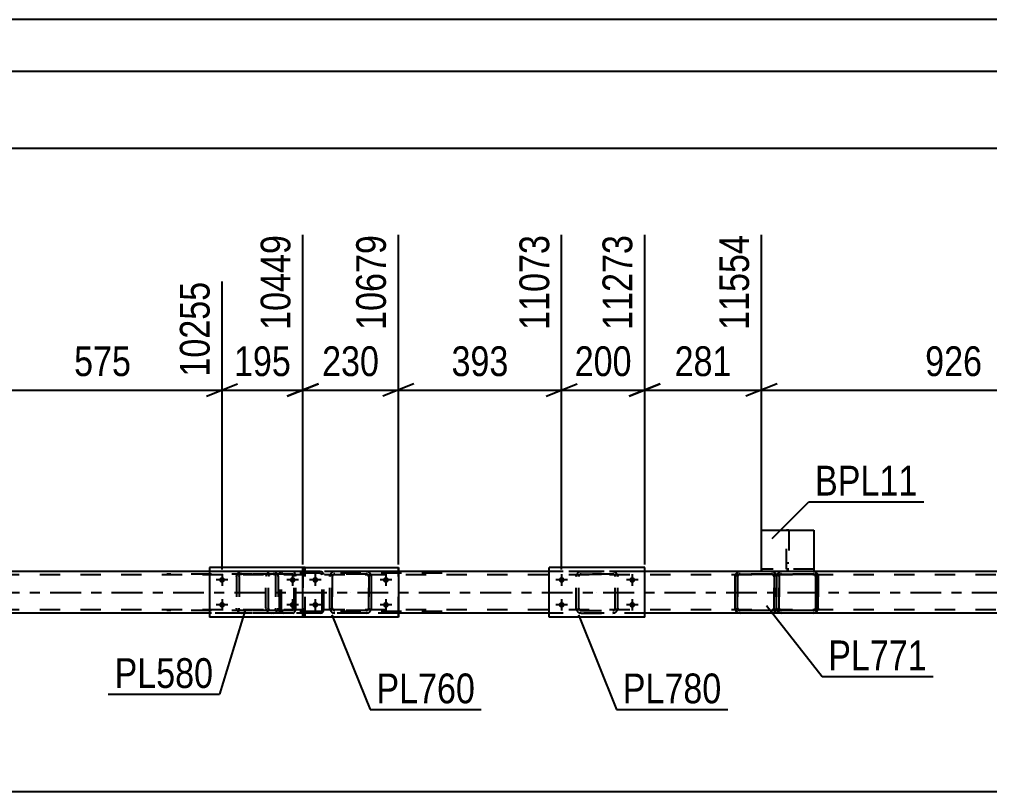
# Model space of a CAD drawing. Header units: millimetres. Extents: x -85 to 756, y -444 to 150.
# Drawn here: x 390.7 to 484.1, y 75.5 to 149.8 of the extents above; entities that cross this region are included whole.
import ezdxf

# ---------------------------------------------------------------- set-up
doc = ezdxf.new("R2010")
doc.units = ezdxf.units.MM
doc.linetypes.add('DXK_LINE_DOT2', pattern=[3.9198, 1.9599, -1.9599])
doc.linetypes.add('DXK_LINE_DOT3', pattern=[5.9187, 2.979, -0.9799, 0.9799, -0.9799])
doc.styles.add('Arial Narrow', font='ARIALN.TTF', dxfattribs={"height": 0.2})

# ---------------------------------------------------------------- blocks, each defined once
blk = doc.blocks.new('Unknown-814409655-1133')
at = {"color": 5, "linetype": 'Continuous'}
for p, q in [((756.248, 149.79), (-84.752, 149.79)), ((751.248, 144.79), (-79.752, 144.79))]:
    blk.add_line(p, q, dxfattribs=at)
blk = doc.blocks.new('Bolt-814409655-2568 - 2513')
at = {"linetype": 'Continuous'}
for points in [[(410.19, 95.549, -1), (410.19, 96.109, -1)], [(416.99, 95.549, -1), (416.99, 96.109, -1)], [(410.19, 93.149, -1), (410.19, 93.709, -1)], [(416.99, 93.149, -1), (416.99, 93.709, -1)]]:
    blk.add_hatch(color=1, dxfattribs=at).paths.add_polyline_path(points)
at = {"color": 1, "linetype": 'Continuous'}
for p, q in [((410.19, 96.389), (410.19, 95.269)), ((416.99, 96.389), (416.99, 95.269)), ((410.75, 95.829), (409.63, 95.829)), ((417.55, 95.829), (416.43, 95.829)), ((410.19, 93.989), (410.19, 92.869)), ((416.99, 93.989), (416.99, 92.869)), ((410.75, 93.429), (409.63, 93.429)), ((417.55, 93.429), (416.43, 93.429))]:
    blk.add_line(p, q, dxfattribs=at)
blk = doc.blocks.new('Bolt-814409655-2566 - 2513')
at = {"linetype": 'Continuous'}
for points in [[(418.891, 95.829), (418.897, 95.887), (418.915, 95.943), (418.944, 95.994), (418.983, 96.037), (419.031, 96.071), (419.084, 96.095), (419.141, 96.107), (419.2, 96.107), (419.257, 96.095), (419.311, 96.071), (419.358, 96.037), (419.397, 95.994), (419.426, 95.943), (419.445, 95.887), (419.451, 95.829), (419.445, 95.771), (419.426, 95.715), (419.397, 95.664), (419.358, 95.621), (419.311, 95.586), (419.257, 95.563), (419.2, 95.551), (419.141, 95.551), (419.084, 95.563), (419.031, 95.586), (418.983, 95.621), (418.944, 95.664), (418.915, 95.715), (418.897, 95.771)], [(425.691, 95.829), (425.697, 95.887), (425.715, 95.943), (425.744, 95.994), (425.783, 96.037), (425.831, 96.071), (425.884, 96.095), (425.941, 96.107), (426, 96.107), (426.057, 96.095), (426.111, 96.071), (426.158, 96.037), (426.197, 95.994), (426.226, 95.943), (426.245, 95.887), (426.251, 95.829), (426.245, 95.771), (426.226, 95.715), (426.197, 95.664), (426.158, 95.621), (426.111, 95.586), (426.057, 95.563), (426, 95.551), (425.941, 95.551), (425.884, 95.563), (425.831, 95.586), (425.783, 95.621), (425.744, 95.664), (425.715, 95.715), (425.697, 95.771)], [(418.891, 93.429), (418.897, 93.487), (418.915, 93.543), (418.944, 93.594), (418.983, 93.637), (419.031, 93.671), (419.084, 93.695), (419.141, 93.707), (419.2, 93.707), (419.257, 93.695), (419.311, 93.671), (419.358, 93.637), (419.397, 93.594), (419.426, 93.543), (419.445, 93.487), (419.451, 93.429), (419.445, 93.371), (419.426, 93.315), (419.397, 93.264), (419.358, 93.221), (419.311, 93.186), (419.257, 93.163), (419.2, 93.151), (419.141, 93.151), (419.084, 93.163), (419.031, 93.186), (418.983, 93.221), (418.944, 93.264), (418.915, 93.315), (418.897, 93.371)], [(425.691, 93.429), (425.697, 93.487), (425.715, 93.543), (425.744, 93.594), (425.783, 93.637), (425.831, 93.671), (425.884, 93.695), (425.941, 93.707), (426, 93.707), (426.057, 93.695), (426.111, 93.671), (426.158, 93.637), (426.197, 93.594), (426.226, 93.543), (426.245, 93.487), (426.251, 93.429), (426.245, 93.371), (426.226, 93.315), (426.197, 93.264), (426.158, 93.221), (426.111, 93.186), (426.057, 93.163), (426, 93.151), (425.941, 93.151), (425.884, 93.163), (425.831, 93.186), (425.783, 93.221), (425.744, 93.264), (425.715, 93.315), (425.697, 93.371)]]:
    blk.add_hatch(color=1, dxfattribs=at).paths.add_polyline_path(points)
at = {"color": 1, "linetype": 'Continuous'}
for p, q in [((419.171, 96.389), (419.171, 95.269)), ((425.971, 96.389), (425.971, 95.269)), ((419.731, 95.829), (418.611, 95.829)), ((426.531, 95.829), (425.411, 95.829)), ((419.171, 93.989), (419.171, 92.869)), ((425.971, 93.989), (425.971, 92.869)), ((419.731, 93.429), (418.611, 93.429)), ((426.531, 93.429), (425.411, 93.429))]:
    blk.add_line(p, q, dxfattribs=at)
blk = doc.blocks.new('Part-814409655-2579 - 2513')
at = {"color": 2, "linetype": 'Continuous'}
for p, q in [((459.851, 92.869), (459.851, 96.389)), ((459.851, 96.389), (459.851, 96.389)), ((459.851, 96.389), (467.372, 96.389)), ((467.372, 96.389), (467.372, 92.869)), ((459.851, 92.869), (459.851, 92.869)), ((467.372, 92.869), (459.851, 92.869))]:
    blk.add_line(p, q, dxfattribs=at)
at = {"color": 7, "linetype": 'DXK_LINE_DOT2'}
for p, q in [((459.851, 96.389), (459.851, 92.869)), ((459.851, 96.389), (459.851, 96.389)), ((467.372, 92.869), (467.372, 96.389)), ((459.851, 92.869), (459.851, 92.869))]:
    blk.add_line(p, q, dxfattribs=at)
blk = doc.blocks.new('Part-814409655-2580 - 2513')
at = {"color": 2, "linetype": 'Continuous'}
for p, q in [((459.606, 96.149), (459.642, 96.333)), ((459.647, 96.333), (459.611, 96.149)), ((459.902, 96.592), (460.086, 96.629)), ((459.902, 96.592), (459.907, 96.592)), ((460.091, 96.629), (459.907, 96.592)), ((463.131, 96.629), (460.086, 96.629)), ((463.314, 96.592), (463.131, 96.629)), ((459.606, 96.149), (459.611, 96.149)), ((459.606, 93.109), (459.606, 96.149)), ((459.611, 93.109), (459.611, 96.149)), ((459.611, 93.109), (459.606, 93.109)), ((459.642, 92.925), (459.606, 93.109)), ((459.611, 93.109), (459.647, 92.925)), ((459.902, 92.666), (459.907, 92.666)), ((460.086, 92.629), (459.902, 92.666)), ((459.907, 92.666), (460.091, 92.629)), ((463.131, 92.629), (460.086, 92.629)), ((463.131, 92.629), (463.314, 92.666))]:
    blk.add_line(p, q, dxfattribs=at)
at = {"color": 7, "linetype": 'DXK_LINE_DOT2'}
for p, q in [((459.916, 96.319), (459.864, 96.241)), ((459.869, 96.241), (459.921, 96.319)), ((459.994, 96.371), (459.916, 96.319)), ((459.921, 96.319), (459.999, 96.371)), ((460.086, 96.389), (459.994, 96.371)), ((459.999, 96.371), (460.091, 96.389)), ((463.131, 96.389), (460.086, 96.389)), ((463.126, 96.629), (463.309, 96.592)), ((463.218, 96.371), (463.126, 96.389)), ((463.131, 96.389), (463.222, 96.371)), ((463.218, 96.371), (463.222, 96.371)), ((463.295, 96.319), (463.218, 96.371)), ((463.222, 96.371), (463.3, 96.319)), ((463.347, 96.241), (463.295, 96.319)), ((463.3, 96.319), (463.352, 96.241)), ((463.569, 96.333), (463.606, 96.149)), ((463.611, 96.149), (463.574, 96.333)), ((459.864, 96.241), (459.846, 96.149)), ((459.851, 96.149), (459.846, 96.149)), ((459.846, 96.149), (459.846, 93.109)), ((459.851, 96.149), (459.869, 96.241)), ((459.851, 93.109), (459.851, 96.149)), ((463.366, 96.149), (463.347, 96.241)), ((463.352, 96.241), (463.371, 96.149)), ((463.371, 96.149), (463.366, 96.149)), ((463.366, 96.149), (463.366, 93.109)), ((463.371, 93.109), (463.371, 96.149)), ((463.611, 96.149), (463.606, 96.149)), ((463.606, 96.149), (463.606, 93.109)), ((463.611, 93.109), (463.611, 96.149)), ((459.846, 93.109), (459.851, 93.109)), ((459.846, 93.109), (459.864, 93.017)), ((459.869, 93.017), (459.851, 93.109)), ((459.864, 93.017), (459.916, 92.939)), ((459.921, 92.939), (459.869, 93.017)), ((459.916, 92.939), (459.994, 92.887)), ((459.999, 92.887), (459.921, 92.939)), ((459.994, 92.887), (460.086, 92.869)), ((460.091, 92.869), (459.999, 92.887)), ((463.131, 92.869), (460.086, 92.869)), ((463.126, 92.869), (463.218, 92.887)), ((463.309, 92.666), (463.126, 92.629)), ((463.222, 92.887), (463.131, 92.869)), ((463.218, 92.887), (463.295, 92.939)), ((463.218, 92.887), (463.222, 92.887)), ((463.3, 92.939), (463.222, 92.887)), ((463.295, 92.939), (463.347, 93.017)), ((463.352, 93.017), (463.3, 92.939)), ((463.347, 93.017), (463.366, 93.109)), ((463.371, 93.109), (463.352, 93.017)), ((463.366, 93.109), (463.371, 93.109)), ((463.606, 93.109), (463.569, 92.925)), ((463.574, 92.925), (463.611, 93.109)), ((463.606, 93.109), (463.611, 93.109))]:
    blk.add_line(p, q, dxfattribs=at)
at = {"color": 7, "linetype": 'DXK_LINE_DOT3'}
blk.add_line((461.614, 94.629), (461.603, 94.629), dxfattribs=at)
at = {"color": 2, "linetype": 'Continuous'}
for centre, start, end in [((460.086, 96.149), 112.5, 157.5), ((460.091, 96.149), 112.5, 157.5), ((463.131, 96.149), 30.59888, 67.5), ((460.086, 93.109), 202.5, 247.5), ((460.091, 93.109), 202.5, 247.5), ((463.131, 93.109), 292.5, 329.40109)]:
    blk.add_arc(centre, 0.48, start, end, dxfattribs=at)
at = {"color": 7, "linetype": 'DXK_LINE_DOT2'}
for centre, start, end in [((463.126, 96.149), 22.5, 67.5), ((463.131, 96.149), 22.49998, 30.59886), ((463.126, 93.109), 292.5, 337.5), ((463.131, 93.109), 329.40111, 337.50002)]:
    blk.add_arc(centre, 0.48, start, end, dxfattribs=at)
blk = doc.blocks.new('Part-814409655-2585 - 2513')
at = {"color": 2, "linetype": 'Continuous'}
for p, q in [((408.99, 97.029), (408.99, 92.229)), ((417.971, 97.029), (408.99, 97.029)), ((417.971, 92.229), (408.99, 92.229))]:
    blk.add_line(p, q, dxfattribs=at)
at = {"color": 7, "linetype": 'DXK_LINE_DOT2'}
for p, q in [((418.19, 97.029), (417.971, 97.029)), ((418.19, 92.229), (418.19, 97.029)), ((418.19, 92.229), (417.971, 92.229))]:
    blk.add_line(p, q, dxfattribs=at)
blk = doc.blocks.new('Part-814409655-2586 - 2513')
at = {"color": 7, "linetype": 'DXK_LINE_DOT2'}
for p, q in [((411.59, 96.149), (411.626, 96.333)), ((411.626, 96.333), (411.59, 96.149)), ((411.848, 96.241), (411.9, 96.319)), ((411.886, 96.592), (412.07, 96.629)), ((412.07, 96.629), (411.886, 96.592)), ((411.9, 96.319), (411.978, 96.371)), ((411.978, 96.371), (412.07, 96.389)), ((415.11, 96.629), (412.07, 96.629)), ((415.11, 96.389), (412.07, 96.389)), ((415.11, 96.629), (415.293, 96.592)), ((415.293, 96.592), (415.11, 96.629)), ((415.11, 96.389), (415.202, 96.371)), ((415.202, 96.371), (415.28, 96.319)), ((415.28, 96.319), (415.332, 96.241)), ((415.553, 96.333), (415.59, 96.149)), ((415.59, 96.149), (415.553, 96.333)), ((411.59, 96.149), (411.59, 93.109)), ((411.83, 96.149), (411.848, 96.241)), ((411.83, 96.149), (411.83, 93.109)), ((415.332, 96.241), (415.35, 96.149)), ((415.35, 96.149), (415.35, 93.109)), ((415.59, 96.149), (415.59, 93.109)), ((411.626, 92.925), (411.59, 93.109)), ((411.59, 93.109), (411.626, 92.925)), ((411.848, 93.017), (411.83, 93.109)), ((411.9, 92.939), (411.848, 93.017)), ((412.07, 92.629), (411.886, 92.666)), ((411.886, 92.666), (412.07, 92.629)), ((411.978, 92.887), (411.9, 92.939)), ((412.07, 92.869), (411.978, 92.887)), ((415.11, 92.869), (412.07, 92.869)), ((415.11, 92.629), (412.07, 92.629)), ((415.202, 92.887), (415.11, 92.869)), ((415.293, 92.666), (415.11, 92.629)), ((415.11, 92.629), (415.293, 92.666)), ((415.28, 92.939), (415.202, 92.887)), ((415.332, 93.017), (415.28, 92.939)), ((415.35, 93.109), (415.332, 93.017)), ((415.59, 93.109), (415.553, 92.925)), ((415.553, 92.925), (415.59, 93.109))]:
    blk.add_line(p, q, dxfattribs=at)
at = {"color": 7, "linetype": 'DXK_LINE_DOT3'}
blk.add_line((413.59, 94.629), (413.59, 94.629), dxfattribs=at)
at = {"color": 7, "linetype": 'DXK_LINE_DOT2'}
for centre, start, end in [((412.07, 96.149), 112.5, 157.5), ((412.07, 96.149), 112.5, 157.5), ((415.11, 96.149), 22.5, 67.5), ((415.11, 96.149), 22.5, 67.5), ((412.07, 93.109), 202.5, 247.5), ((412.07, 93.109), 202.5, 247.5), ((415.11, 93.109), 292.5, 337.5), ((415.11, 93.109), 292.5, 337.5)]:
    blk.add_arc(centre, 0.48, start, end, dxfattribs=at)
blk = doc.blocks.new('Part-814409655-2599 - 2513')
at = {"color": 7, "linetype": 'DXK_LINE_DOT2'}
for p, q in [((645.447, 96.309), (44.426, 96.309)), ((645.447, 96.629), (54.506, 96.629)), ((427.171, 96.629), (408.99, 96.629)), ((450.902, 96.629), (441.702, 96.629)), ((467.19, 96.629), (460.091, 96.629)), ((645.447, 92.949), (44.426, 92.949)), ((427.171, 92.629), (408.99, 92.629)), ((450.902, 92.629), (441.702, 92.629)), ((463.131, 92.629), (460.091, 92.629)), ((467.131, 92.629), (464.091, 92.629))]:
    blk.add_line(p, q, dxfattribs=at)
at = {"color": 2, "linetype": 'Continuous'}
for p, q in [((408.99, 96.629), (387.171, 96.629)), ((441.702, 96.629), (427.171, 96.629)), ((460.091, 96.629), (450.902, 96.629)), ((497.973, 96.629), (467.19, 96.629)), ((408.99, 92.629), (387.171, 92.629)), ((441.702, 92.629), (427.171, 92.629)), ((460.091, 92.629), (450.902, 92.629)), ((464.091, 92.629), (463.131, 92.629)), ((497.973, 92.629), (467.131, 92.629))]:
    blk.add_line(p, q, dxfattribs=at)
at = {"color": 7, "linetype": 'DXK_LINE_DOT3'}
blk.add_line((44.426, 94.629), (645.447, 94.629), dxfattribs=at)
blk = doc.blocks.new('Part-814409655-2707 - 2513')
at = {"color": 7, "linetype": 'DXK_LINE_DOT2'}
for p, q in [((415.762, 96.431), (415.736, 96.309)), ((415.736, 92.949), (415.736, 96.309)), ((415.906, 96.309), (415.919, 96.37)), ((415.906, 92.949), (415.906, 96.309)), ((415.919, 96.37), (415.956, 96.422)), ((416.076, 96.629), (415.946, 96.605)), ((415.956, 96.422), (416.011, 96.457)), ((416.011, 96.457), (416.076, 96.469)), ((431.405, 96.629), (416.076, 96.629)), ((431.405, 96.469), (416.076, 96.469)), ((419.782, 96.605), (419.652, 96.629)), ((419.652, 96.469), (419.717, 96.457)), ((419.717, 96.457), (419.772, 96.422)), ((419.772, 96.422), (419.809, 96.37)), ((419.809, 96.37), (419.822, 96.309)), ((419.822, 92.949), (419.822, 96.309)), ((419.993, 96.309), (419.967, 96.431)), ((419.993, 92.949), (419.993, 96.309)), ((415.736, 92.949), (415.762, 92.827)), ((415.919, 92.888), (415.906, 92.949)), ((415.956, 92.836), (415.919, 92.888)), ((415.946, 92.653), (416.076, 92.629)), ((416.011, 92.801), (415.956, 92.836)), ((416.076, 92.789), (416.011, 92.801)), ((431.405, 92.789), (416.076, 92.789)), ((431.405, 92.629), (416.076, 92.629)), ((419.717, 92.801), (419.652, 92.789)), ((419.652, 92.629), (419.782, 92.653)), ((419.772, 92.836), (419.717, 92.801)), ((419.809, 92.888), (419.772, 92.836)), ((419.822, 92.949), (419.809, 92.888)), ((419.967, 92.827), (419.993, 92.949))]:
    blk.add_line(p, q, dxfattribs=at)
for centre, start, end in [((416.063, 96.295), 110.75831, 155.68004), ((419.665, 96.295), 24.31996, 69.24168), ((416.063, 92.963), 204.31996, 249.24168), ((419.665, 92.963), 290.75831, 335.68004)]:
    blk.add_arc(centre, 0.331, start, end, dxfattribs=at)
blk = doc.blocks.new('Part-814409655-2882 - 2513')
at = {"color": 2, "linetype": 'Continuous'}
for p, q in [((462.15, 96.629), (462.15, 100.629)), ((462.15, 100.629), (467.19, 100.629)), ((467.19, 100.629), (467.19, 96.629)), ((467.19, 96.629), (467.19, 96.629))]:
    blk.add_line(p, q, dxfattribs=at)
at = {"color": 7, "linetype": 'DXK_LINE_DOT2'}
for p, q in [((467.19, 96.869), (462.15, 96.869)), ((467.19, 96.869), (462.15, 96.869)), ((462.15, 96.869), (462.15, 96.869)), ((462.15, 96.869), (462.15, 96.853)), ((462.15, 96.853), (462.15, 96.649)), ((462.15, 96.629), (462.15, 96.649)), ((467.19, 96.629), (462.15, 96.629)), ((467.19, 96.629), (462.15, 96.629)), ((462.15, 96.629), (462.15, 96.629)), ((467.19, 96.869), (467.19, 96.869)), ((467.19, 96.869), (467.19, 96.649)), ((467.19, 96.629), (467.19, 96.649))]:
    blk.add_line(p, q, dxfattribs=at)
blk = doc.blocks.new('Part-814409655-2776 - 2513')
at = {"color": 7, "linetype": 'DXK_LINE_DOT2'}
for p, q in [((444.302, 96.149), (444.339, 96.333)), ((444.339, 96.333), (444.302, 96.149)), ((444.56, 96.241), (444.612, 96.319)), ((444.612, 96.319), (444.56, 96.241)), ((444.599, 96.592), (444.782, 96.629)), ((444.782, 96.629), (444.599, 96.592)), ((444.612, 96.319), (444.69, 96.371)), ((444.69, 96.371), (444.612, 96.319)), ((444.69, 96.371), (444.782, 96.389)), ((444.782, 96.389), (444.69, 96.371)), ((444.782, 96.629), (447.822, 96.629)), ((444.782, 96.629), (444.782, 96.629)), ((444.782, 96.629), (447.822, 96.629)), ((444.782, 96.389), (447.822, 96.389)), ((444.782, 96.389), (444.782, 96.389)), ((447.822, 96.389), (444.782, 96.389)), ((447.822, 96.629), (447.822, 96.629)), ((447.822, 96.629), (448.006, 96.592)), ((448.006, 96.592), (447.822, 96.629)), ((447.822, 96.389), (447.822, 96.389)), ((447.822, 96.389), (447.914, 96.371)), ((447.914, 96.371), (447.822, 96.389)), ((447.914, 96.371), (447.992, 96.319)), ((447.992, 96.319), (447.914, 96.371)), ((447.992, 96.319), (448.044, 96.241)), ((448.044, 96.241), (447.992, 96.319)), ((448.266, 96.333), (448.302, 96.149)), ((448.302, 96.149), (448.266, 96.333)), ((444.302, 93.109), (444.302, 96.149)), ((444.542, 96.149), (444.56, 96.241)), ((444.56, 96.241), (444.542, 96.149)), ((444.542, 93.109), (444.542, 96.149)), ((448.044, 96.241), (448.062, 96.149)), ((448.062, 96.149), (448.044, 96.241)), ((448.062, 93.109), (448.062, 96.149)), ((448.302, 93.109), (448.302, 96.149)), ((444.339, 92.925), (444.302, 93.109)), ((444.302, 93.109), (444.339, 92.925)), ((444.56, 93.017), (444.542, 93.109)), ((444.542, 93.109), (444.56, 93.017)), ((444.612, 92.939), (444.56, 93.017)), ((444.56, 93.017), (444.612, 92.939)), ((444.782, 92.629), (444.599, 92.665)), ((444.599, 92.665), (444.782, 92.629)), ((444.69, 92.887), (444.612, 92.939)), ((444.612, 92.939), (444.69, 92.887)), ((444.782, 92.869), (444.69, 92.887)), ((444.69, 92.887), (444.782, 92.869)), ((444.782, 92.869), (447.822, 92.869)), ((444.782, 92.869), (444.782, 92.869)), ((444.782, 92.869), (447.822, 92.869)), ((444.782, 92.629), (447.822, 92.629)), ((444.782, 92.629), (444.782, 92.629)), ((444.782, 92.629), (447.822, 92.629)), ((447.914, 92.887), (447.822, 92.869)), ((447.822, 92.869), (447.914, 92.887)), ((447.822, 92.869), (447.822, 92.869)), ((448.006, 92.665), (447.822, 92.629)), ((447.822, 92.629), (448.006, 92.665)), ((447.822, 92.629), (447.822, 92.629)), ((447.992, 92.939), (447.914, 92.887)), ((447.914, 92.887), (447.992, 92.939)), ((448.044, 93.017), (447.992, 92.939)), ((447.992, 92.939), (448.044, 93.017)), ((448.062, 93.109), (448.044, 93.017)), ((448.044, 93.017), (448.062, 93.109)), ((448.302, 93.109), (448.266, 92.925)), ((448.266, 92.925), (448.302, 93.109))]:
    blk.add_line(p, q, dxfattribs=at)
at = {"color": 7, "linetype": 'DXK_LINE_DOT3'}
blk.add_line((446.302, 94.629), (446.302, 94.629), dxfattribs=at)
at = {"color": 7, "linetype": 'DXK_LINE_DOT2'}
for centre, start, end in [((444.782, 96.149), 112.5, 157.5), ((444.782, 96.149), 112.5, 157.5), ((447.822, 96.149), 22.5, 67.5), ((447.822, 96.149), 22.5, 67.5), ((444.782, 93.109), 202.5, 247.5), ((444.782, 93.109), 202.5, 247.5), ((447.822, 93.109), 292.5, 337.5), ((447.822, 93.109), 292.5, 337.5)]:
    blk.add_arc(centre, 0.48, start, end, dxfattribs=at)
blk = doc.blocks.new('Part-814409655-2795 - 2513')
at = {"color": 7, "linetype": 'DXK_LINE_DOT2'}
for p, q in [((417.012, 96.629), (404.855, 96.629)), ((417.012, 96.389), (404.855, 96.389)), ((414.446, 96.285), (414.418, 96.149)), ((414.456, 96.333), (414.446, 96.285)), ((414.688, 96.241), (414.743, 96.319)), ((414.921, 96.629), (414.728, 96.592)), ((414.743, 96.319), (414.825, 96.371)), ((414.825, 96.371), (414.921, 96.389)), ((415.736, 96.629), (415.736, 96.389)), ((417.116, 96.592), (417.012, 96.629)), ((417.012, 96.389), (417.064, 96.371)), ((417.064, 96.371), (417.108, 96.319)), ((417.108, 96.319), (417.137, 96.241)), ((417.204, 96.488), (417.116, 96.592)), ((417.262, 96.333), (417.204, 96.488)), ((417.283, 96.149), (417.262, 96.333)), ((414.418, 93.109), (414.418, 96.149)), ((414.669, 96.149), (414.688, 96.241)), ((414.669, 93.109), (414.669, 96.149)), ((417.137, 96.241), (417.147, 96.149)), ((417.147, 93.109), (417.147, 96.149)), ((417.283, 93.109), (417.283, 96.149)), ((417.012, 92.869), (404.855, 92.869)), ((417.012, 92.629), (404.855, 92.629)), ((414.418, 93.109), (414.432, 93.043)), ((414.432, 93.043), (414.456, 92.925)), ((414.688, 93.017), (414.669, 93.109)), ((414.743, 92.939), (414.688, 93.017)), ((414.728, 92.666), (414.921, 92.629)), ((414.825, 92.887), (414.743, 92.939)), ((414.921, 92.869), (414.825, 92.887)), ((415.736, 92.629), (415.736, 92.869)), ((417.064, 92.887), (417.012, 92.869)), ((417.012, 92.629), (417.116, 92.666)), ((417.108, 92.939), (417.064, 92.887)), ((417.137, 93.017), (417.108, 92.939)), ((417.116, 92.666), (417.204, 92.77)), ((417.147, 93.109), (417.137, 93.017)), ((417.204, 92.77), (417.262, 92.925)), ((417.262, 92.925), (417.283, 93.109))]:
    blk.add_line(p, q, dxfattribs=at)
for centre, start, end in [((414.906, 96.134), 111.1941, 156.15059), ((414.906, 93.124), 203.84941, 248.8059)]:
    blk.add_arc(centre, 0.492, start, end, dxfattribs=at)
blk = doc.blocks.new('Bolt-814409655-2796 - 2513')
at = {"linetype": 'Continuous'}
for points in [[(442.902, 95.549, -1), (442.902, 96.109, -1)], [(449.702, 95.549, -1), (449.702, 96.109, -1)], [(442.902, 93.149, -1), (442.902, 93.709, -1)], [(449.702, 93.149, -1), (449.702, 93.709, -1)]]:
    blk.add_hatch(color=1, dxfattribs=at).paths.add_polyline_path(points)
at = {"color": 1, "linetype": 'Continuous'}
for p, q in [((442.902, 96.389), (442.902, 95.269)), ((449.702, 96.389), (449.702, 95.269)), ((443.462, 95.829), (442.342, 95.829)), ((450.262, 95.829), (449.142, 95.829)), ((442.902, 93.989), (442.902, 92.869)), ((449.702, 93.989), (449.702, 92.869)), ((443.462, 93.429), (442.342, 93.429)), ((450.262, 93.429), (449.142, 93.429))]:
    blk.add_line(p, q, dxfattribs=at)
blk = doc.blocks.new('Part-814409655-2802 - 2513')
at = {"color": 2, "linetype": 'Continuous'}
for p, q in [((450.902, 97.029), (441.702, 97.029)), ((441.702, 92.229), (441.702, 97.029)), ((450.902, 92.229), (450.902, 97.029)), ((450.902, 92.229), (441.702, 92.229))]:
    blk.add_line(p, q, dxfattribs=at)
blk = doc.blocks.new('Part-814409655-2817 - 2513')
at = {"color": 7, "linetype": 'DXK_LINE_DOT2'}
for p, q in [((463.611, 96.163), (463.644, 96.333)), ((463.647, 96.333), (463.611, 96.149)), ((463.918, 96.319), (463.866, 96.241)), ((463.869, 96.241), (463.921, 96.319)), ((463.996, 96.371), (463.918, 96.319)), ((463.921, 96.319), (463.999, 96.371)), ((464.088, 96.389), (463.996, 96.371)), ((463.999, 96.371), (464.091, 96.389)), ((464.088, 96.629), (464.091, 96.629)), ((464.091, 96.629), (464.088, 96.629)), ((467.131, 96.389), (464.088, 96.389)), ((467.128, 96.629), (467.312, 96.592)), ((467.22, 96.371), (467.128, 96.389)), ((467.131, 96.389), (467.222, 96.371)), ((467.298, 96.319), (467.22, 96.371)), ((467.222, 96.371), (467.3, 96.319)), ((467.298, 96.319), (467.3, 96.319)), ((467.35, 96.241), (467.298, 96.319)), ((467.3, 96.319), (467.352, 96.241)), ((467.571, 96.333), (467.608, 96.149)), ((463.608, 96.149), (463.611, 96.163)), ((463.608, 96.149), (463.611, 96.149)), ((463.608, 93.109), (463.608, 96.149)), ((463.611, 93.109), (463.611, 96.149)), ((463.866, 96.241), (463.848, 96.149)), ((463.851, 96.149), (463.848, 96.149)), ((463.848, 96.149), (463.848, 93.109)), ((463.851, 96.149), (463.869, 96.241)), ((463.851, 93.109), (463.851, 96.149)), ((467.368, 96.149), (467.35, 96.241)), ((467.352, 96.241), (467.371, 96.149)), ((467.371, 96.149), (467.368, 96.149)), ((467.368, 96.149), (467.368, 93.109)), ((467.371, 93.109), (467.371, 96.149)), ((467.611, 96.149), (467.608, 96.149)), ((467.608, 96.149), (467.608, 93.109)), ((463.611, 93.109), (463.608, 93.109)), ((463.644, 92.925), (463.608, 93.109)), ((463.611, 93.109), (463.647, 92.925)), ((463.848, 93.109), (463.851, 93.109)), ((463.848, 93.109), (463.866, 93.017)), ((463.869, 93.017), (463.851, 93.109)), ((463.866, 93.017), (463.918, 92.939)), ((463.921, 92.939), (463.869, 93.017)), ((463.918, 92.939), (463.996, 92.887)), ((463.999, 92.887), (463.921, 92.939)), ((463.996, 92.887), (464.088, 92.869)), ((464.091, 92.869), (463.999, 92.887)), ((467.131, 92.869), (464.088, 92.869)), ((464.088, 92.629), (464.091, 92.629)), ((464.091, 92.629), (464.088, 92.629)), ((467.128, 92.869), (467.22, 92.887)), ((467.312, 92.666), (467.128, 92.629)), ((467.222, 92.887), (467.131, 92.869)), ((467.22, 92.887), (467.298, 92.939)), ((467.3, 92.939), (467.222, 92.887)), ((467.298, 92.939), (467.35, 93.017)), ((467.298, 92.939), (467.3, 92.939)), ((467.352, 93.017), (467.3, 92.939)), ((467.35, 93.017), (467.368, 93.109)), ((467.371, 93.109), (467.352, 93.017)), ((467.368, 93.109), (467.371, 93.109)), ((467.608, 93.109), (467.571, 92.925)), ((467.608, 93.109), (467.611, 93.109))]:
    blk.add_line(p, q, dxfattribs=at)
at = {"color": 2, "linetype": 'Continuous'}
for p, q in [((463.749, 96.488), (463.751, 96.488)), ((463.904, 96.592), (464.088, 96.629)), ((464.091, 96.629), (463.907, 96.592)), ((467.131, 96.629), (464.091, 96.629)), ((467.314, 96.592), (467.131, 96.629)), ((467.611, 96.149), (467.574, 96.333)), ((467.611, 93.109), (467.611, 96.149)), ((463.749, 92.77), (463.751, 92.77)), ((464.088, 92.629), (463.904, 92.666)), ((463.907, 92.666), (464.091, 92.629)), ((467.131, 92.629), (464.091, 92.629)), ((467.131, 92.629), (467.314, 92.666)), ((467.574, 92.925), (467.611, 93.109))]:
    blk.add_line(p, q, dxfattribs=at)
at = {"color": 7, "linetype": 'DXK_LINE_DOT3'}
blk.add_line((465.612, 94.629), (465.606, 94.629), dxfattribs=at)
at = {"color": 7, "linetype": 'DXK_LINE_DOT2'}
for centre, start, end in [((464.088, 96.149), 149.4012, 157.5), ((464.091, 96.149), 149.40118, 157.5), ((467.128, 96.149), 22.5, 67.5), ((464.088, 93.109), 202.49999, 210.59897), ((464.091, 93.109), 202.49999, 210.59896), ((467.128, 93.109), 292.5, 337.5)]:
    blk.add_arc(centre, 0.48, start, end, dxfattribs=at)
at = {"color": 2, "linetype": 'Continuous'}
for centre, start, end in [((464.088, 96.149), 112.5, 149.40119), ((464.091, 96.149), 112.5, 149.40118), ((467.131, 96.149), 22.5, 67.5), ((464.088, 93.109), 210.59898, 247.5), ((464.091, 93.109), 210.59896, 247.5), ((467.131, 93.109), 292.5, 337.5)]:
    blk.add_arc(centre, 0.48, start, end, dxfattribs=at)
blk = doc.blocks.new('Part-814409655-2852 - 2513')
at = {"color": 7, "linetype": 'DXK_LINE_DOT2'}
for p, q in [((420.566, 96.149), (420.602, 96.333)), ((420.607, 96.333), (420.571, 96.149)), ((420.876, 96.319), (420.824, 96.241)), ((420.829, 96.241), (420.881, 96.319)), ((420.862, 96.592), (421.046, 96.629)), ((420.862, 96.592), (420.867, 96.592)), ((421.051, 96.629), (420.867, 96.592)), ((420.954, 96.371), (420.876, 96.319)), ((420.881, 96.319), (420.959, 96.371)), ((421.046, 96.389), (420.954, 96.371)), ((420.959, 96.371), (421.051, 96.389)), ((424.091, 96.629), (421.046, 96.629)), ((424.091, 96.389), (421.046, 96.389)), ((424.086, 96.629), (424.27, 96.592)), ((424.178, 96.371), (424.086, 96.389)), ((424.274, 96.592), (424.091, 96.629)), ((424.091, 96.389), (424.182, 96.371)), ((424.178, 96.371), (424.182, 96.371)), ((424.256, 96.319), (424.178, 96.371)), ((424.182, 96.371), (424.26, 96.319)), ((424.308, 96.241), (424.256, 96.319)), ((424.26, 96.319), (424.312, 96.241)), ((424.529, 96.333), (424.566, 96.149)), ((424.571, 96.149), (424.534, 96.333)), ((420.566, 96.149), (420.571, 96.149)), ((420.566, 93.109), (420.566, 96.149)), ((420.571, 93.109), (420.571, 96.149)), ((420.824, 96.241), (420.806, 96.149)), ((420.811, 96.149), (420.806, 96.149)), ((420.806, 96.149), (420.806, 93.109)), ((420.811, 96.149), (420.829, 96.241)), ((420.811, 93.109), (420.811, 96.149)), ((424.326, 96.149), (424.308, 96.241)), ((424.312, 96.241), (424.331, 96.149)), ((424.331, 96.149), (424.326, 96.149)), ((424.326, 96.149), (424.326, 93.109)), ((424.331, 93.109), (424.331, 96.149)), ((424.571, 96.149), (424.566, 96.149)), ((424.566, 96.149), (424.566, 93.109)), ((424.571, 93.109), (424.571, 96.149)), ((420.571, 93.109), (420.566, 93.109)), ((420.602, 92.925), (420.566, 93.109)), ((420.571, 93.109), (420.607, 92.925)), ((420.806, 93.109), (420.811, 93.109)), ((420.806, 93.109), (420.824, 93.017)), ((420.829, 93.017), (420.811, 93.109)), ((420.824, 93.017), (420.876, 92.939)), ((420.881, 92.939), (420.829, 93.017)), ((420.862, 92.666), (420.867, 92.666)), ((421.046, 92.629), (420.862, 92.666)), ((420.867, 92.666), (421.051, 92.629)), ((420.876, 92.939), (420.954, 92.887)), ((420.959, 92.887), (420.881, 92.939)), ((420.954, 92.887), (421.046, 92.869)), ((421.051, 92.869), (420.959, 92.887)), ((424.091, 92.869), (421.046, 92.869)), ((424.091, 92.629), (421.046, 92.629)), ((424.086, 92.869), (424.178, 92.887)), ((424.27, 92.666), (424.086, 92.629)), ((424.182, 92.887), (424.091, 92.869)), ((424.091, 92.629), (424.274, 92.666)), ((424.178, 92.887), (424.256, 92.939)), ((424.178, 92.887), (424.182, 92.887)), ((424.26, 92.939), (424.182, 92.887)), ((424.256, 92.939), (424.308, 93.017)), ((424.312, 93.017), (424.26, 92.939)), ((424.308, 93.017), (424.326, 93.109)), ((424.331, 93.109), (424.312, 93.017)), ((424.326, 93.109), (424.331, 93.109)), ((424.566, 93.109), (424.529, 92.925)), ((424.534, 92.925), (424.571, 93.109)), ((424.566, 93.109), (424.571, 93.109))]:
    blk.add_line(p, q, dxfattribs=at)
at = {"color": 7, "linetype": 'DXK_LINE_DOT3'}
blk.add_line((422.574, 94.629), (422.563, 94.629), dxfattribs=at)
at = {"color": 7, "linetype": 'DXK_LINE_DOT2'}
for centre, start, end in [((421.046, 96.149), 112.5, 157.5), ((421.051, 96.149), 112.5, 157.5), ((424.086, 96.149), 22.5, 67.5), ((424.091, 96.149), 22.5, 67.5), ((421.046, 93.109), 202.5, 247.5), ((421.051, 93.109), 202.5, 247.5), ((424.086, 93.109), 292.5, 337.5), ((424.091, 93.109), 292.5, 337.5)]:
    blk.add_arc(centre, 0.48, start, end, dxfattribs=at)
blk = doc.blocks.new('Part-814409655-2857 - 2513')
at = {"color": 2, "linetype": 'Continuous'}
for p, q in [((417.971, 92.229), (417.971, 97.029)), ((417.971, 97.029), (417.971, 97.029)), ((417.971, 97.029), (427.171, 97.029)), ((427.171, 97.029), (427.171, 92.229)), ((417.971, 92.229), (417.971, 92.229)), ((427.171, 92.229), (417.971, 92.229))]:
    blk.add_line(p, q, dxfattribs=at)
at = {"color": 7, "linetype": 'DXK_LINE_DOT2'}
for p, q in [((417.971, 97.029), (417.971, 92.229)), ((417.971, 97.029), (417.971, 97.029)), ((427.171, 92.229), (427.171, 97.029)), ((417.971, 92.229), (417.971, 92.229))]:
    blk.add_line(p, q, dxfattribs=at)
blk = doc.blocks.new('Part-814409655-2883 - 2513')
at = {"color": 7, "linetype": 'DXK_LINE_DOT2'}
for p, q in [((464.549, 96.869), (464.549, 100.629)), ((464.789, 100.629), (464.549, 100.629)), ((464.789, 100.629), (464.789, 96.869)), ((464.549, 97.469), (464.789, 97.469)), ((464.789, 96.869), (464.549, 96.869)), ((464.549, 96.869), (464.789, 96.869))]:
    blk.add_line(p, q, dxfattribs=at)
blk = doc.blocks.new('StraightDimension-814409655-26038 - 2513')
at = {"color": 7, "linetype": 'Continuous'}
for p, q in [((450.902, 97.309), (450.902, 129.043)), ((462.15, 100.259), (462.15, 129.043)), ((449.402, 113.503), (452.402, 114.703)), ((450.902, 114.103), (462.15, 114.103)), ((463.65, 114.703), (460.65, 113.503))]:
    blk.add_line(p, q, dxfattribs=at)
at = {"color": 0}
blk.add_wipeout([(459.868, 114.853), (459.868, 119.053), (453.184, 119.053), (453.184, 114.853)], dxfattribs=at)
at = {"color": 3, "style": 'Arial Narrow'}
blk.add_text('281', height=2.8633, dxfattribs=at).set_placement((453.784, 115.453))
at = {"color": 0, "linetype": 'Continuous'}
blk.add_wipeout([(461.55, 129.643), (457.35, 129.643), (457.35, 119.302), (461.55, 119.303)], dxfattribs=at)
at = {"color": 3, "linetype": 'Continuous', "style": 'Arial Narrow'}
blk.add_text('11554', height=2.8633, rotation=90.00021, dxfattribs=at).set_placement((460.95, 119.903))
blk = doc.blocks.new('StraightDimension-814409655-2954 - 2513')
at = {"color": 7, "linetype": 'Continuous'}
blk.add_line((79.289, 75.451), (645.447, 75.451), dxfattribs=at)
blk = doc.blocks.new('StraightDimension-814409655-26037 - 2513')
at = {"color": 7, "linetype": 'Continuous'}
for p, q in [((462.15, 100.259), (462.15, 129.043)), ((499.173, 96.829), (499.173, 124.543)), ((463.65, 114.703), (460.65, 113.503)), ((462.15, 114.103), (499.173, 114.103)), ((497.673, 113.503), (500.673, 114.703))]:
    blk.add_line(p, q, dxfattribs=at)
at = {"color": 0}
blk.add_wipeout([(484.004, 114.853), (484.004, 119.053), (477.32, 119.053), (477.32, 114.853)], dxfattribs=at)
at = {"color": 3, "style": 'Arial Narrow'}
blk.add_text('926', height=2.8633, dxfattribs=at).set_placement((477.92, 115.453))
at = {"color": 0, "linetype": 'Continuous'}
blk.add_wipeout([(498.573, 125.143), (494.373, 125.143), (494.373, 114.802), (498.573, 114.803)], dxfattribs=at)
at = {"color": 3, "linetype": 'Continuous', "style": 'Arial Narrow'}
blk.add_text('12479', height=2.8633, rotation=90.00021, dxfattribs=at).set_placement((497.973, 115.403))
blk = doc.blocks.new('StraightDimension-814409655-2959 - 2513')
at = {"color": 7, "linetype": 'Continuous'}
blk.add_line((6.914, 137.385), (646.087, 137.385), dxfattribs=at)
blk = doc.blocks.new('StraightDimension-814409655-26039 - 2513')
at = {"color": 7, "linetype": 'Continuous'}
for p, q in [((442.902, 96.829), (442.902, 129.043)), ((450.902, 97.309), (450.902, 129.043)), ((441.402, 113.503), (444.402, 114.703)), ((442.902, 114.103), (450.902, 114.103)), ((452.402, 114.703), (449.402, 113.503))]:
    blk.add_line(p, q, dxfattribs=at)
at = {"color": 0}
blk.add_wipeout([(450.244, 114.853), (450.244, 119.053), (443.56, 119.053), (443.56, 114.853)], dxfattribs=at)
at = {"color": 3, "style": 'Arial Narrow'}
blk.add_text('200', height=2.8633, dxfattribs=at).set_placement((444.16, 115.453))
at = {"color": 0, "linetype": 'Continuous'}
blk.add_wipeout([(450.302, 129.643), (446.102, 129.643), (446.102, 119.303), (450.302, 119.303)], dxfattribs=at)
at = {"color": 3, "linetype": 'Continuous', "style": 'Arial Narrow'}
blk.add_text('11273', height=2.8633, rotation=90.00021, dxfattribs=at).set_placement((449.702, 119.903))
blk = doc.blocks.new('StraightDimension-814409655-26040 - 2513')
at = {"color": 7, "linetype": 'Continuous'}
for p, q in [((427.171, 97.309), (427.171, 129.043)), ((442.902, 96.829), (442.902, 129.043)), ((428.671, 114.703), (425.671, 113.503)), ((427.171, 114.103), (442.902, 114.103)), ((441.402, 113.503), (444.402, 114.703))]:
    blk.add_line(p, q, dxfattribs=at)
at = {"color": 0}
blk.add_wipeout([(438.379, 114.853), (438.379, 119.053), (431.694, 119.053), (431.694, 114.853)], dxfattribs=at)
at = {"color": 3, "style": 'Arial Narrow'}
blk.add_text('393', height=2.8633, dxfattribs=at).set_placement((432.294, 115.453))
at = {"color": 0, "linetype": 'Continuous'}
blk.add_wipeout([(442.302, 129.643), (438.102, 129.643), (438.102, 119.302), (442.302, 119.303)], dxfattribs=at)
at = {"color": 3, "linetype": 'Continuous', "style": 'Arial Narrow'}
blk.add_text('11073', height=2.8633, rotation=90.00021, dxfattribs=at).set_placement((441.702, 119.903))
blk = doc.blocks.new('StraightDimension-814409655-26041 - 2513')
at = {"color": 7, "linetype": 'Continuous'}
for p, q in [((417.971, 97.309), (417.971, 129.043)), ((427.171, 97.309), (427.171, 129.043)), ((416.471, 113.503), (419.471, 114.703)), ((417.971, 114.103), (427.171, 114.103)), ((428.671, 114.703), (425.671, 113.503))]:
    blk.add_line(p, q, dxfattribs=at)
at = {"color": 0}
blk.add_wipeout([(425.913, 114.853), (425.913, 119.053), (419.228, 119.053), (419.228, 114.853)], dxfattribs=at)
at = {"color": 3, "style": 'Arial Narrow'}
blk.add_text('230', height=2.8633, dxfattribs=at).set_placement((419.828, 115.453))
at = {"color": 0, "linetype": 'Continuous'}
blk.add_wipeout([(426.57, 129.643), (422.37, 129.643), (422.371, 119.302), (426.571, 119.303)], dxfattribs=at)
at = {"color": 3, "linetype": 'Continuous', "style": 'Arial Narrow'}
blk.add_text('10679', height=2.8633, rotation=90.00021, dxfattribs=at).set_placement((425.971, 119.903))
blk = doc.blocks.new('StraightDimension-814409655-26042 - 2513')
at = {"color": 7, "linetype": 'Continuous'}
for p, q in [((417.971, 97.309), (417.971, 129.043)), ((410.19, 96.829), (410.19, 124.543)), ((408.69, 113.503), (411.69, 114.703)), ((410.19, 114.103), (417.971, 114.103)), ((419.471, 114.703), (416.471, 113.503))]:
    blk.add_line(p, q, dxfattribs=at)
at = {"color": 0}
blk.add_wipeout([(417.422, 114.853), (417.422, 119.053), (410.738, 119.053), (410.738, 114.853)], dxfattribs=at)
at = {"color": 3, "style": 'Arial Narrow'}
blk.add_text('195', height=2.8633, dxfattribs=at).set_placement((411.338, 115.453))
at = {"color": 0, "linetype": 'Continuous'}
blk.add_wipeout([(417.37, 129.643), (413.17, 129.643), (413.171, 119.303), (417.371, 119.303)], dxfattribs=at)
at = {"color": 3, "linetype": 'Continuous', "style": 'Arial Narrow'}
blk.add_text('10449', height=2.8633, rotation=90.00021, dxfattribs=at).set_placement((416.771, 119.903))
blk = doc.blocks.new('StraightDimension-814409655-26043 - 2513')
at = {"color": 7, "linetype": 'Continuous'}
for p, q in [((387.171, 97.629), (387.171, 127.215)), ((410.19, 96.829), (410.19, 124.543)), ((388.671, 114.703), (385.671, 113.503)), ((387.171, 114.103), (410.19, 114.103)), ((408.69, 113.503), (411.69, 114.703))]:
    blk.add_line(p, q, dxfattribs=at)
at = {"color": 0}
blk.add_wipeout([(402.023, 114.853), (402.023, 119.053), (395.338, 119.053), (395.338, 114.853)], dxfattribs=at)
at = {"color": 3, "style": 'Arial Narrow'}
blk.add_text('575', height=2.8633, dxfattribs=at).set_placement((395.938, 115.453))
at = {"color": 0, "linetype": 'Continuous'}
blk.add_wipeout([(409.59, 125.143), (405.39, 125.143), (405.39, 114.802), (409.59, 114.803)], dxfattribs=at)
at = {"color": 3, "linetype": 'Continuous', "style": 'Arial Narrow'}
blk.add_text('10255', height=2.8633, rotation=90.00021, dxfattribs=at).set_placement((408.99, 115.403))
blk = doc.blocks.new('Mark-814409655-2853 - 2513')
at = {"color": 30, "linetype": 'Continuous'}
for p, q in [((420.779, 92.469), (424.458, 83.352)), ((424.458, 83.352), (435.162, 83.352))]:
    blk.add_line(p, q, dxfattribs=at)
at = {"color": 0}
blk.add_wipeout([(434.562, 83.952), (434.562, 86.952), (425.058, 86.952), (425.058, 83.952)], dxfattribs=at)
blk.add_wipeout([(434.562, 83.952), (434.562, 86.952), (425.058, 86.952), (425.058, 83.952)], dxfattribs=at)
at = {"color": 3, "style": 'Arial Narrow'}
blk.add_text('PL760', height=2.8633, dxfattribs=at).set_placement((425.058, 83.952))
blk = doc.blocks.new('Mark-814409655-2575 - 2513')
at = {"color": 30, "linetype": 'Continuous'}
for p, q in [((462.639, 93.372), (467.981, 86.533)), ((467.981, 86.533), (478.685, 86.533))]:
    blk.add_line(p, q, dxfattribs=at)
at = {"color": 0}
blk.add_wipeout([(478.085, 87.133), (478.085, 90.133), (468.581, 90.133), (468.581, 87.133)], dxfattribs=at)
blk.add_wipeout([(478.085, 87.133), (478.085, 90.133), (468.581, 90.133), (468.581, 87.133)], dxfattribs=at)
at = {"color": 3, "style": 'Arial Narrow'}
blk.add_text('PL771', height=2.8633, dxfattribs=at).set_placement((468.581, 87.133))
blk = doc.blocks.new('Mark-814409655-2581 - 2513')
at = {"color": 30, "linetype": 'Continuous'}
for p in [(412.4, 92.914), (399.232, 84.828)]:
    blk.add_line(p, (409.936, 84.828), dxfattribs=at)
at = {"color": 0}
blk.add_wipeout([(409.336, 85.428), (409.336, 88.428), (399.832, 88.428), (399.832, 85.428)], dxfattribs=at)
blk.add_wipeout([(409.336, 85.428), (409.336, 88.428), (399.832, 88.428), (399.832, 85.428)], dxfattribs=at)
at = {"color": 3, "style": 'Arial Narrow'}
blk.add_text('PL580', height=2.8633, dxfattribs=at).set_placement((399.832, 85.428))
blk = doc.blocks.new('Mark-814409655-2798 - 2513')
at = {"color": 30, "linetype": 'Continuous'}
for p, q in [((444.51, 92.469), (448.19, 83.351)), ((448.19, 83.351), (458.894, 83.351))]:
    blk.add_line(p, q, dxfattribs=at)
at = {"color": 0}
blk.add_wipeout([(458.294, 83.951), (458.294, 86.951), (448.79, 86.951), (448.79, 83.951)], dxfattribs=at)
blk.add_wipeout([(458.294, 83.951), (458.294, 86.951), (448.79, 86.951), (448.79, 83.951)], dxfattribs=at)
at = {"color": 3, "style": 'Arial Narrow'}
blk.add_text('PL780', height=2.8633, dxfattribs=at).set_placement((448.79, 83.951))
blk = doc.blocks.new('Mark-814409655-32322 - 2513')
at = {"color": 30, "linetype": 'Continuous'}
for p, q in [((463.17, 99.818), (466.706, 103.353)), ((466.706, 103.353), (477.773, 103.353))]:
    blk.add_line(p, q, dxfattribs=at)
at = {"color": 0}
blk.add_wipeout([(477.173, 103.953), (477.173, 106.953), (467.306, 106.953), (467.306, 103.953)], dxfattribs=at)
blk.add_wipeout([(477.173, 103.953), (477.173, 106.953), (467.306, 106.953), (467.306, 103.953)], dxfattribs=at)
at = {"color": 3, "style": 'Arial Narrow'}
blk.add_text('BPL11', height=2.8633, dxfattribs=at).set_placement((467.306, 103.953))

msp = doc.modelspace()

# ---------------------------------------------------------------- block references
for name in ['Unknown-814409655-1133', 'Part-814409655-2882 - 2513', 'Part-814409655-2883 - 2513', 'Part-814409655-2599 - 2513', 'Part-814409655-2795 - 2513', 'Part-814409655-2585 - 2513', 'Bolt-814409655-2568 - 2513', 'Part-814409655-2586 - 2513', 'Part-814409655-2707 - 2513', 'Part-814409655-2857 - 2513', 'Bolt-814409655-2566 - 2513', 'Part-814409655-2852 - 2513', 'Part-814409655-2802 - 2513', 'Bolt-814409655-2796 - 2513', 'Part-814409655-2776 - 2513', 'Part-814409655-2580 - 2513', 'Part-814409655-2579 - 2513', 'Part-814409655-2817 - 2513']:
    msp.add_blockref(name, (0, 0))

# ---------------------------------------------------------------- next in the draw order: block references
for name in ['StraightDimension-814409655-26038 - 2513', 'StraightDimension-814409655-2954 - 2513']:
    msp.add_blockref(name, (0, 0))

# ---------------------------------------------------------------- next in the draw order: block references
for name in ['StraightDimension-814409655-26037 - 2513', 'Mark-814409655-2581 - 2513', 'Mark-814409655-2575 - 2513', 'Mark-814409655-2853 - 2513', 'Mark-814409655-2798 - 2513']:
    msp.add_blockref(name, (0, 0))

# ---------------------------------------------------------------- next in the draw order: block references
msp.add_blockref('StraightDimension-814409655-2959 - 2513', (0, 0))

# ---------------------------------------------------------------- next in the draw order: block references
for name in ['StraightDimension-814409655-26039 - 2513', 'Mark-814409655-32322 - 2513']:
    msp.add_blockref(name, (0, 0))

# ---------------------------------------------------------------- next in the draw order: block references
msp.add_blockref('StraightDimension-814409655-26040 - 2513', (0, 0))

# ---------------------------------------------------------------- next in the draw order: block references
msp.add_blockref('StraightDimension-814409655-26041 - 2513', (0, 0))

# ---------------------------------------------------------------- next in the draw order: block references
msp.add_blockref('StraightDimension-814409655-26042 - 2513', (0, 0))

# ---------------------------------------------------------------- next in the draw order: block references
msp.add_blockref('StraightDimension-814409655-26043 - 2513', (0, 0))

doc.saveas('drawing.dxf')
